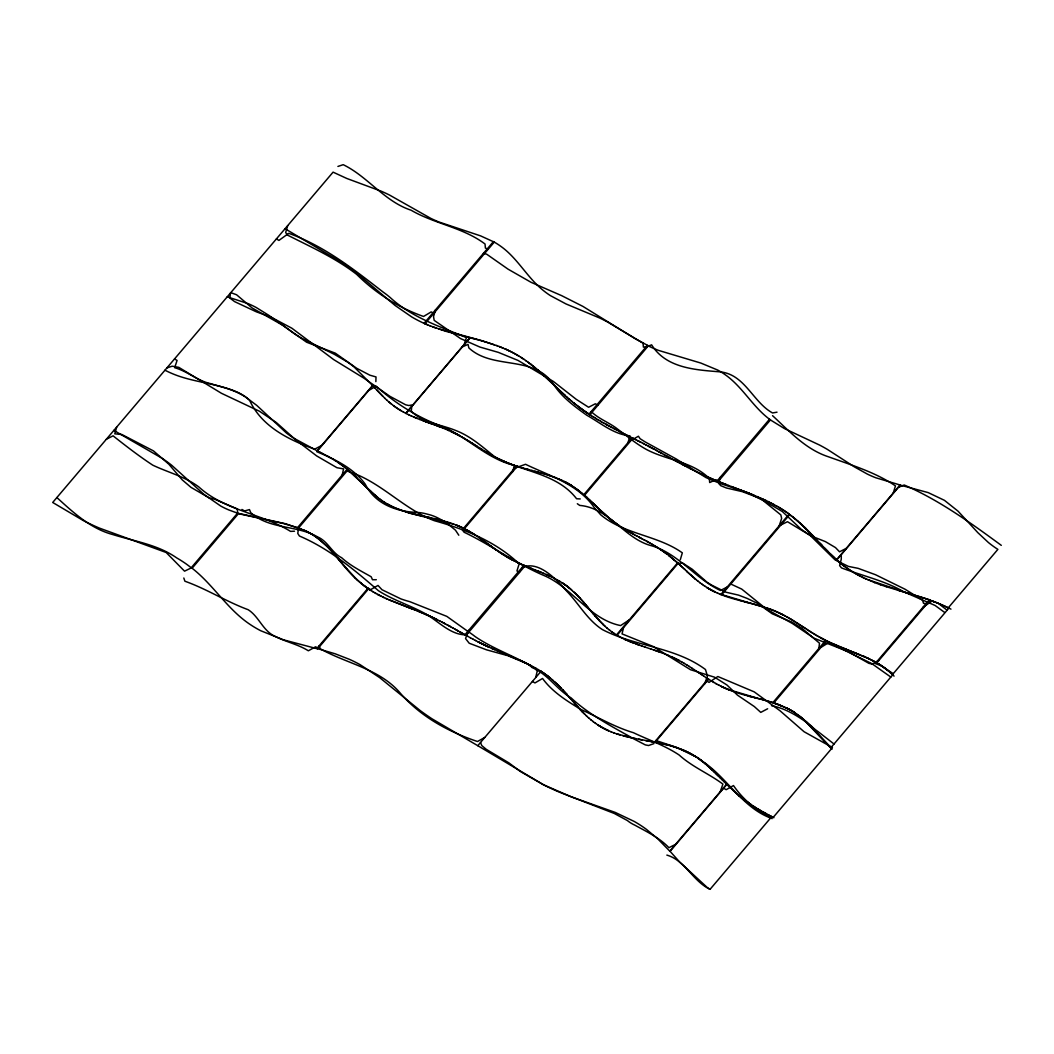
<?xml version="1.0" encoding="UTF-8"?>
<svg xmlns="http://www.w3.org/2000/svg" width="1054" height="1054" viewBox="0 0 1054 1054"><rect width="100%" height="100%" fill="white"/><g stroke="black" fill="none" stroke-linecap="round" stroke-linejoin="round"><path stroke-width="1.5" d="M375.856 381.614L376.014 376.937L369.888 375.198L356.726 368.307L335.33 353.182L306.609 342.221L268.665 315.238L256.214 307.505A102.712 85.558 -8.7 0 0 248.098 303.618L227.242 296.833M230.378 293.144L229.943 298.124L234.594 301.615L256.346 311.826L270.891 317.096L291.866 328.216L333.696 359.598L363.683 378.017L389.967 396.344L405.619 404.789L408.794 405.526L413.234 404.762M411.745 406.212L411.284 411.244C422.707 422.786 441.033 424.485 455.776 430.506C470.664 436.211 482.363 446.777 494.484 456.593C521.111 471.942 556.446 472.627 576.591 498.753L580.24 498.937M818.892 648.381L819.498 643.203L801.817 628.184L791.804 622.044L772.213 613.784L757.997 603.652L747.207 598.435L738.591 595.141L725.877 592.19L712.491 585.563L707.432 582.572L692.162 569.2L682.346 562.836L677.959 563.534M298.532 528.094L297.781 533.456L299.428 536.012C329.401 548.778 354.157 569.661 378.465 590.741C392.813 599.937 409.242 605.009 424.169 613.059C437.897 620.503 450.203 635.285 466.527 634.837M720.066 477.475L718.749 483.509L720.738 485.657L726.364 487.976L742.279 491.638L759.578 498.147L782.397 511.572L801.422 529.49L811.119 535.985L825.374 541.598L835.493 547.593L839.524 551.795L846.217 548.409M342.168 475.064L343.604 468.885L336.977 467.726L316.608 455.895L295.884 439.992L276.411 422.601L259.442 411.231L221.432 393.287L178.798 367.345L172.158 366.199L166.901 367.925M535.735 677.406L537.197 671.2L535.498 668.71C516.21 656.51 494.089 649.541 475.249 636.656A105.953 88.246 -8.7 0 0 468.147 631.583L446.817 616.379L409.848 601.689A114.385 95.268 -8.7 0 1 400.836 598.87L381.983 589.726L378.017 585.444L370.652 589.621L368.096 588.158M623.507 627.683L622.044 633.889L653.177 646.484L690.502 669.712L714.572 677.195L726.957 685.008L737.418 695.1L754.321 706.549L760.764 712.385L767.641 708.762M512.837 471.573L514.312 465.341L508.028 463.035A126.23 105.136 -8.7 0 1 499.688 459.425M116.691 427.081L114.767 433.826L121.816 434.485L153.502 450.928L168.838 464.221L182.197 479.833L191.011 487.37L208.85 497.712L215.042 499.385L237.308 508.99L237.651 513.074M435.486 309.876L433.537 316.635L434.182 320.363L460.558 338.584L479.965 347.082L498.305 352.352L518.054 360.442L553.429 381.495L576.288 399.361L588.593 407.266L595.352 403.774L597.908 405.25M628.039 442.614L629.976 435.855C613.626 434.38 600.516 422.891 586.683 415.171C574.865 406.686 562.902 397.977 554.523 385.856C535.089 354.025 493.285 370.639 468.846 347.899L468.042 344.381L461.981 347.043M287.689 225.622L285.674 232.473L287.32 235.002C310.996 246.979 335.554 258.032 356.621 274.33C375.606 293.091 398.162 307.584 423.537 316.463L431.231 311.892L433.787 313.354M680.304 559.727L682.333 552.849C657.604 535.182 623.942 534.378 600.622 514.708A178.837 148.957 -8.7 0 0 594.719 508.239C578.646 484.339 550.135 476.144 525.524 464.287L514.615 468.2M893.278 492.956L895.465 485.907C875.479 472.245 851.382 465.077 828.8 456.909C805.783 449.491 789.696 431.508 772.542 415.658M464.129 344.816L466.461 337.583C439.887 326.503 411.837 317.531 390.178 297.518A112.883 94.017 -8.7 0 0 383.3 292.195C353.894 269.416 324.395 246.017 288.743 233.329L278.941 240.404L276.385 238.942M779.262 525.696L781.646 518.41L780.83 514.892L762.793 500.294L746.759 492.297L720.027 483.47L705.996 477.594L676.181 458.964L645.061 441.863L640.121 438.727L638.421 436.237L631.069 440.414M720.251 791.699L722.899 784.097C708.947 773.676 692.228 766.89 679.145 755.007C664.929 745.494 648.671 739.974 633.428 732.701C615.049 727.194 598.408 717.405 580.899 709.461C566.973 701.055 552.085 691.714 542.56 678.46L534.958 682.939L532.402 681.477M704.665 683.888L707.471 676.115L705.469 669.514C674.968 646.813 635.233 646.603 602.44 629.607C587.249 619.844 578.989 603.81 566.67 591.096C556.644 579.674 538.423 559.819 521.928 567.632M468.701 630.345L465.539 638.553L469.188 643.217L486.434 649.791L508.002 655.733L528.014 664.099M304.277 530.281L285.621 523.759L237.572 513.166L191.248 567.737L186.611 564.246A127.85 106.494 -8.7 0 0 176.756 557.935C157.626 544.549 134.583 541.361 112.91 534.589C90.697 528.726 73.451 512.639 56.876 497.554M164.964 370.204A100.275 83.529 -8.7 0 0 173.159 373.986C193.844 382.549 216.953 383.024 237.321 392.496A80.407 66.982 -8.7 0 1 245.134 396.712L256.781 405.408L286.517 433.089A124.267 103.516 -8.7 0 0 293.658 438.121L317.122 450.809L372.602 385.435M285.054 228.718L343.143 263.329A283.71 236.307 -8.7 0 1 357.293 273.553L394.947 305.357L411.719 316.938A134.135 111.724 -8.7 0 0 424.96 323.749L494.26 242.104L480.545 235.859L439.044 222.038A147.402 122.778 -8.7 0 1 430.757 218.349L389.637 195.109A166.44 138.627 -8.7 0 0 381.456 191.301L346.74 178.442L333.077 172.145L52.7 502.468L83.082 520.439A233.342 194.344 -8.7 0 0 99.405 528.094L166.163 552.494L184.542 571.163L190.985 568.053M317.373 450.954L372.866 385.58M297.715 527.435L347.122 469.228L364.947 485.696M363.854 585.431L368.544 588.857L317.623 648.856L283.46 639.818L260.746 630.74A111.447 92.831 -8.7 0 1 250.602 624.772C227.624 609.713 213.593 585.01 192.105 568.238L238.428 513.667L283.328 523.482L298.572 527.935L348.044 469.768M405.935 413.379L470.097 337.781L445.289 331.167L432.588 326.714M523.878 565.339L464.946 634.771L467.857 636.392M583.797 494.734L632.136 437.792M584.588 495.182L632.927 438.24M550.438 678.144A115.953 96.573 -8.7 0 0 541.005 671.345L477.778 745.692L432.087 718.868A301.404 251.05 -8.7 0 1 420.151 710.528L379.638 677.617L360.165 664.705A141.223 117.626 -8.7 0 0 349.493 659.369L335.198 653.809L316.925 648.447L367.846 588.448L370.283 590.069M616.485 634.916L677.524 563.007M617.077 635.259L678.117 563.35M655.18 742.2L708.604 679.25M836.56 559.779L900.05 484.972L875.755 477.752A115.268 96.019 -8.7 0 1 867.429 474.129L854.504 466.948L827.509 449.478A192.724 160.524 -8.7 0 0 819.762 445.157L784.413 428.556L769.433 419.321L717.155 480.914L720.211 482.192M876.137 662.479L929.18 599.989L934.964 602.124M876.796 662.9L930.221 599.963L886.295 586.696M948.284 607.802L997.874 549.384L995.437 547.777A115.15 95.914 -8.7 0 1 988.454 542.56L977.835 532.665L958.046 511.177L944.437 500.334L928.179 492.6L900.314 485.117L836.81 559.924L843.516 565.471M731.094 788.379L726.931 784.321L670.067 851.316L679.83 862.212L707.563 887.784L710.08 889.299L771.739 816.652L767.958 814.597M773.214 817.364L831.487 748.709L805.401 721.186M923.04 607.223L932.131 600.991L937.968 603.072L947.098 610.226M629.225 619.91L620.608 625.575C589.621 619.357 572.902 588.316 544.878 575.906C516.526 564.022 491.678 545.313 464.076 532.217L462.298 529.833M821 647.327L828.826 642.584L871.816 663.625L890.828 677.063M368.716 390.467L376.159 386.172C395.922 404.064 418.925 418.016 443.971 427.252C468.384 438.082 488.055 459.399 514.312 465.341M484.774 737.431L477.515 741.515C448.503 731.871 420.783 716.746 400.48 693.374C379.927 668.803 346.937 663.849 320.39 648.842L319.046 645.957M321.615 445.499L314.711 449.162C289.007 439.979 261.695 426.672 249.64 400.375C238.994 389.954 224.238 388.004 210.602 383.643C197.625 380.876 187.348 371.219 174.687 367.701L177.072 360.415L174.516 358.953M878.878 660.45L872.001 664.06L868.839 663.322L848.299 651.675L814.07 638.223L792.371 623.481L766.495 609.146L741.7 589.081L730.778 584.035M727.234 586.999L720.475 590.477C695.35 578.765 678.974 553.93 651.886 545.84C624.324 538.976 609.555 507.962 579.713 505.406L577.328 503.733M106.362 439.254L113.068 435.829C125.94 446 139.023 456.145 152.804 465.183C168.166 472.469 185.24 476.711 198.916 487.014C224.594 510.505 261.761 513.601 290.561 531.387L294.514 531.203M675.548 844.373L668.921 847.693C659.62 837.851 646.603 831.646 634.824 825.15A36.943 30.764 -8.7 0 1 627.341 820.526L614.311 813.477L559.951 792.384A247.532 206.176 -8.7 0 1 543.574 784.808L520.544 771.607L508.924 762.898L486.237 749.302L481.783 745.586L480.545 742.569M780.948 524.918L787.47 521.717L810.104 535.379L834.992 559.819L848.417 566.406L858.167 568.356L875.571 574.746L905.083 589.252L922.487 600.108L923.554 603.336L927.046 603.692M898.416 487.356L904.213 484.998C939.127 500.083 970.602 522.824 1001.3 545.353M645.97 347.016L651.622 344.842C666.075 368.228 695.337 369.862 719.974 371.838C744.967 374.262 752.806 402.101 772.542 412.957L777.009 412.18M653.981 743.61L648.553 745.521L645.285 744.888L632.123 737.998A117.152 97.574 -8.7 0 0 624.442 733.61C605.786 723.176 586.63 712.359 571.097 697.893C556.775 689.54 547.935 674.152 532.151 667.604A33.596 27.984 -8.7 0 0 525.076 662.492M337.912 166.44L343.209 164.688C367.727 176.492 384.394 201.433 411.06 210.194C434.564 223.896 463.101 227.453 485.038 244.014L485.393 248.059L488.2 249.245M647.999 346.239L643.414 347.161L643.019 343.156L607.671 322.063A182.579 152.079 -8.7 0 0 599.7 318.018L566.011 303.947L550.307 295.568A93.911 78.22 -8.7 0 1 543.258 290.43C527.211 277.584 517.672 258.309 500.821 246.333A81.962 68.273 -8.7 0 0 493.417 241.616L424.116 323.262L430.572 326.108M376.318 579.713L372.497 579.726L371.179 576.788C361.048 570.965 350.415 565.761 341.694 557.764C331.786 552.889 327.965 541.255 317.583 536.894C296.701 524.866 269.402 529.688 250.72 512.613L249.482 509.596L244.541 510.94L241.985 509.464M346.924 471.085C379.348 480.308 402.707 508.608 434.156 520.636C464.933 529.2 495.815 541.506 519.161 563.864L516.947 570.952L519.503 572.427M771.475 705.679C786.047 708.367 799.591 717.063 811.303 725.956A49.367 41.119 -8.7 0 0 817.97 731.542L834.017 744.005M642.018 739.776L648.79 741.067M645.733 740.619L652.321 741.805M648.618 740.975L652.083 741.673M638.737 739.17L642.189 739.882M642.426 740.013L632.216 737.879M651.912 741.568L655.601 742.424M655.351 742.293L658.855 743.083M635.878 738.788L629.014 737.181M666.853 855.097C684.902 860.196 692.9 881.328 710.053 889.312M658.605 742.938L662.07 743.768M424.907 516.486L437.95 519.477M483.378 253.434L486.592 254.133L508.068 269.165L531.111 282.34L561.65 295.647L582.928 306.411L635.325 338.769L648.381 345.791L589.845 414.762A207.967 173.225 -8.7 0 1 577.935 406.383M431.587 518.015L415.316 514.339M632.637 738.116L616.669 733.795M421.943 515.933L412.167 513.562M230.8 292.63L236.597 294.777L252.064 307.913L282.894 325.357L294.633 333.92A167.178 139.247 -8.7 0 0 302.182 338.479L334.355 354.328L347.069 361.759A109.906 91.54 -8.7 0 1 354.078 366.95L374.816 387.753M661.833 743.623L665.258 744.493M434.525 518.594L444.182 521.098M625.852 736.43L629.185 737.286M665.021 744.348L668.394 745.27M754.177 697.55L757.312 698.354M760.54 699.21L744.862 695.087M473.22 338.584L469.926 337.675L405.764 413.273L408.86 414.841M750.619 603.375L744.269 601.702M747.497 602.572L741.146 600.885M622.73 735.626L626.023 736.535M473.035 338.479L476.329 339.401M748.063 695.996L751.173 696.813M759.789 698.776L775.033 703.202L787.891 708.736A79.221 65.994 -8.7 0 1 795.599 713.097M763.663 700.027L729.342 689.83A114.754 95.585 -8.7 0 1 721.015 686.207M750.501 603.31L753.715 604.206M412.43 513.706L406.014 511.849M440.835 520.109L447.239 521.98M741.265 600.951L734.967 599.212M476.144 339.296L479.425 340.231M531.756 470.387L535.34 471.494M528.673 469.557L532.244 470.664M763.544 699.961L766.745 700.87M534.852 471.23L538.423 472.337M668.157 745.138L671.49 746.113M898.403 590.359L919.707 596.683M753.61 604.14L759.868 605.918M525.59 468.701L528.976 469.728M529.148 469.82L522.534 467.831M537.948 472.06L541.492 473.193M479.241 340.139L482.495 341.101M766.64 700.805L772.832 702.662L825.638 640.45L816.481 635.404M409.321 512.876L403.01 510.9M741.805 694.217L744.967 695.153M541.018 472.93L544.549 474.076M900.195 590.53L867.666 579.568M904.503 592.124L935.069 605.457L944.463 612.308M482.324 340.995L485.538 341.983M731.924 598.316L735.086 599.278M523.008 468.108L516.486 465.973L463.628 528.265L467.673 530.439M671.24 745.982L674.52 747.022M544.075 473.813L547.579 474.998M759.75 605.852L762.885 606.841M485.367 341.878L488.569 342.906M738.775 693.295L741.911 694.283M728.92 597.381L732.043 598.382M516.789 466.158L519.978 467.199M446.988 521.822L450.242 522.916M616.84 733.9L620.081 734.981M488.384 342.8L491.559 343.854M919.668 596.669L922.685 597.644M762.78 606.775L765.876 607.802M438.451 328.782L481.652 340.613L497.422 345.91M547.092 474.722L556.38 478.068M547.395 474.906L550.557 475.96M735.797 692.32L738.894 693.361M886.335 586.722L880.367 584.72M644.745 646.958L650.977 649.08M772.714 702.596L775.691 703.571M674.283 746.891L677.485 747.997M922.658 597.631L925.649 598.632M513.825 465.17L517.224 466.395L464.353 528.686A99.577 82.937 -8.7 0 0 456.066 525.011M725.956 596.393L729.025 597.447M641.781 645.97L645.035 647.116M650.7 648.908L653.941 650.068M237.572 513.166L228.876 509.978A91.026 75.822 -8.7 0 1 220.773 506.078L204.028 494.445L171.723 465.288A181.143 150.88 -8.7 0 0 162.342 458.424L121.5 434.854A381.68 317.913 -8.7 0 1 113.911 430.348M491.375 343.762L494.51 344.856M449.979 522.771L453.18 523.93M453.852 524.312L409.993 513.272L394.657 507.751A80.657 67.179 -8.7 0 1 386.699 503.68M653.664 649.896L662.716 653.177M638.829 644.969L642.07 646.128M653.836 650.002L656.892 651.069M765.757 607.736L768.814 608.817M400.072 509.886L403.26 511.058M925.623 598.619L931.499 600.701M732.873 691.292L735.916 692.386M613.744 732.78L617.091 734.032M656.787 651.003L659.817 652.11M635.918 643.928L639.014 645.061M639.119 645.127L624.627 639.291M880.406 584.733L874.57 582.585M428.293 422.562L434.551 424.92M431.639 423.866L425.394 421.508M723.044 595.339L726.061 596.459M436.343 328.255L429.729 325.62M428.728 422.812L419.611 419.347M677.248 747.866L680.397 749.051M422.496 420.441L425.566 421.613M768.709 608.751L771.712 609.884M434.116 424.67L437.436 425.987M553.021 476.711L556.209 477.963M452.93 523.785L456.738 525.393A99.577 82.937 -8.7 0 1 465.038 529.068M718.354 684.863L721.779 686.641A114.754 95.585 -8.7 0 0 730.106 690.278L732.978 691.358M740.277 489.912L731.41 486.513M734.519 487.738L749.486 493.575M931.472 600.688L934.384 601.794M740.053 489.781L743.149 491.006M731.634 486.645L735.125 488.081M437.015 425.737L443.167 428.201M437.186 425.842L440.322 427.081M511.335 464.379L508.212 463.141A126.23 105.136 -8.7 0 1 499.873 459.518M402.786 605.259L408.702 607.526M496.579 345.422L500.294 347.003M728.538 485.42L732.253 487.001M400.322 510.031L394.407 507.606A80.657 67.179 -8.7 0 1 386.449 503.535M399.927 604.153L402.944 605.339M408.544 607.447L411.574 608.632M412.338 609.067L388.597 599.581M742.925 490.874L746.021 492.113M851.566 651.635L839.234 646.629M725.679 484.313L729.381 485.894M610.872 731.674L614.153 733.017M662.426 653.006L665.575 654.284M397.055 603.046L400.072 604.245M411.416 608.54L415.197 610.187M745.797 491.981L752.332 494.695M853.516 652.202L865.742 657.34M777.957 704.243L786.969 708.209A79.221 65.994 -8.7 0 1 794.676 712.57M782.384 706.272L773.636 703.123L826.441 640.911L831.817 643.533M298.572 527.935L301.497 529.082M655.917 740.501L676.655 747.431L698.209 757.866A86.428 71.988 -8.7 0 0 705.152 763.136C728.67 780.013 743.478 808.616 772.174 818.602M722.833 483.193L725.903 484.445M726.509 484.787L719.987 482.06M720.185 594.232L723.149 595.405M416.765 418.227L420.045 419.597M842.054 647.775L860.143 654.982M934.345 601.768L937.81 603.257M630.345 641.82L633.309 643.019M414.275 609.647L426.488 614.811A254.804 212.223 -8.7 0 1 437.423 619.844M748.656 493.088L757.971 497.014M874.609 582.612L864.912 578.343M397.213 603.138L391.39 600.767M535.34 570.056L529.2 567.5M680.159 748.92L683.229 750.198A86.771 72.278 -8.7 0 1 693.888 755.56L696.391 757.101M534.865 569.779L541.018 572.335M529.503 567.684L532.507 568.923M417.12 610.767L420.111 612.005M499.451 346.516L505.907 349.348M500.123 346.898L503.127 348.149M751.713 494.352L755.151 495.854M717.985 481.388L720.817 482.534M555.906 477.791L559.213 479.214M537.711 570.912L540.834 572.243M442.733 427.95L445.987 429.347M413.945 417.068L416.936 418.333M417.186 418.478L411.165 415.869M526.381 566.341L529.675 567.777M665.285 654.126L668.394 655.443M937.19 602.901L940.629 604.416A181.288 150.999 -8.7 0 1 948.877 608.145L892.567 674.481L889.787 672.202M540.531 572.072L543.824 573.508M419.953 611.913L422.931 613.178M505.485 654.218L514.247 657.92M502.666 653.058L505.815 654.415M836.415 645.456L840.157 647.169M511.111 656.563L517.04 659.106M499.873 651.873L502.85 653.151M502.995 653.243L497.08 650.687M715.363 480.334L712.372 479.043A349.862 291.405 -8.7 0 1 698.657 472.811M523.574 565.155L526.684 566.525M524.062 565.431L526.855 566.617M630.463 641.886L624.811 639.396M392.312 601.294L385.83 598.369M513.917 657.736L519.82 660.318M717.392 593.033L720.791 594.575L789.156 514.036A142.698 118.865 -8.7 0 0 779.38 507.633L775.994 505.683M422.773 613.085L425.724 614.363A254.804 212.223 -8.7 0 1 436.646 619.409M611.294 731.911L608.079 730.475A79.313 66.059 -8.7 0 1 597.684 724.809M445.565 429.11L448.78 430.546M757.128 496.539L760.751 498.213M543.35 573.231L546.618 574.707M424.96 323.749L427.74 324.948M771.12 817.377C755.981 810.697 742.701 798.998 733.479 785.559L726.18 789.683L723.624 788.208M833.648 644.257L837.337 645.997M668.104 655.272L671.174 656.655A133.713 111.381 -8.7 0 1 679.132 660.529A133.713 111.381 -8.7 0 0 671.174 656.655M497.409 650.871L491.533 648.25M520.808 563.943L524.984 565.972L466.052 635.404L460.124 632.071M558.739 478.938L561.98 480.426M875.242 663.533L881.025 665.68L893.239 673.69M759.921 497.738L763.518 499.451M491.704 648.355L494.629 649.672M519.49 660.12L522.573 661.543M448.345 430.296L451.534 431.784A156.822 130.617 -8.7 0 1 459.557 435.763M546.13 574.43L552.072 577.223M546.433 574.601L549.358 575.945M863.569 656.089L873.845 661.24M868.483 658.579L829.643 642.281A161.749 134.728 -8.7 0 1 821.633 638.289M834.57 644.784L830.895 643.006A161.749 134.728 -8.7 0 1 822.884 639.001L819.037 636.866M491.862 648.447L488.792 647.011A296.899 247.295 -8.7 0 1 478.015 641.781M505.064 348.861L507.804 350.112A123.621 102.963 -8.7 0 1 518.265 355.712L521.598 357.741M505.736 349.243L508.647 350.6M518.067 562.691L521.282 564.219M522.217 564.746L512.705 560.043A142.857 118.997 -8.7 0 1 504.971 555.721M762.674 498.964L766.245 500.703M408.438 414.604L411.6 416.106M383.089 597.104L386.752 598.896M522.244 661.359L525.3 662.808M717.998 593.389L714.665 591.768A90.183 75.111 -8.7 0 1 706.878 587.5M862.185 577.052L866.19 579.081M904.503 592.19C884.952 580.649 862.515 575.919 841.474 567.882L839.616 565.576L841.276 559.147L841.276 554.667M303.354 529.754L306.991 531.572A77.943 64.926 -8.7 0 1 314.579 535.946L317.056 537.645M561.505 480.15L564.68 481.731A89.379 74.452 -8.7 0 1 572.388 486.092M765.415 500.228L768.946 502.007M867.561 658.052L871.197 659.883M515.366 561.387L518.555 562.968M695.35 471.151L698.828 472.917M782.674 614.693L778.735 612.664A120.736 100.565 -8.7 0 0 770.342 609.093L721.792 594.627L789.63 514.695C810.737 530.346 825.177 553.271 846.929 568.159A121.131 100.894 -8.7 0 0 859.524 575.721L863.476 577.803M780.092 613.454L782.793 614.759M384.025 597.631L377.754 594.43M497.001 458.095L500.123 459.663A126.23 105.136 -8.7 0 0 508.463 463.286M621.952 637.973L624.917 639.462M692.676 469.834L696.141 471.612M317.122 450.809L320.047 452.285M440.098 621.175L436.488 619.317A254.804 212.223 -8.7 0 0 425.566 614.271M527.685 663.915L530.676 665.443M768.102 501.533L771.607 503.351M624.139 433.761L633.111 438.345M690.014 468.49L693.466 470.282M551.598 576.946L554.747 578.567M621.478 432.417L625.114 434.314M632.308 437.884L635.773 439.689M319.797 452.14L322.708 453.628M618.83 431.073L621.662 432.522M634.969 439.228L638.421 441.046M622.453 432.97L616.182 429.716M637.63 440.585L643.717 443.76M638.237 440.941L641.082 442.39M439.162 620.648L445.381 623.915M687.353 467.12L690.805 468.938M781.422 613.968L785.428 616.129M475.367 640.424L478.345 641.978A296.899 247.295 -8.7 0 0 489.122 647.196M377.912 594.522L381.324 596.327M642.927 443.299L646.365 445.131M613.533 428.346L617.143 430.269M322.445 453.483L325.343 454.999M684.718 465.749L688.157 467.581M494.366 456.725L497.435 458.345M645.575 444.669L649 446.514M832.462 747.563L804.07 731.726L780.026 710.765L754.229 691.872L717.84 676.51L709.065 682.373L706.509 680.897M770.579 815.98L773.86 817.733M610.898 426.962L614.495 428.899M441.824 622.005L444.604 623.467M770.777 502.877L774.229 504.734M530.346 665.245L533.298 666.826M648.197 446.053L654.06 449.188M648.816 446.409L654.244 449.294M682.096 464.366L685.508 466.211M638.75 537L645.088 540.412M639.225 537.276L642.466 539.016M472.745 639.027L475.697 640.608M636.129 535.603L639.844 537.619M679.474 462.969L682.887 464.827M611.083 427.068L605.681 424.156M611.873 427.516L605.852 424.248M403.313 411.982L406.185 413.524M715.732 683.466L719.105 685.298M653.454 448.833L656.853 450.69M637.209 536.236L630.911 532.784M325.093 454.854L327.965 456.408M619.33 636.576L622.242 638.144M444.445 623.375L450.598 626.735M554.272 578.29L557.355 579.963M656.062 450.229L659.461 452.1M676.866 461.56L680.278 463.431M643.994 539.78L647.696 541.809M470.124 637.63L473.075 639.225M765.349 813.187L769.104 815.256M674.27 460.15L677.656 462.021M658.671 451.639L664.666 454.933M659.277 451.995L662.07 453.51M462.166 437.186L459.136 435.526A156.822 130.617 -8.7 0 0 451.099 431.534M663.875 454.472L667.261 456.342M669.066 457.317L672.465 459.188M671.661 458.727L675.061 460.611M784.071 615.338L788.036 617.539M631.399 533.06L634.6 534.839M678.947 660.423L681.833 662.004M447.067 624.785L449.821 626.287M666.471 455.895L669.857 457.765M871.671 659.988L878.97 664.152A95.835 79.827 -8.7 0 1 886.203 669.079M872.923 660.7L876.441 662.663M491.77 455.302L494.8 456.975M467.528 636.208L470.453 637.815M375.158 593.007L378.689 594.957M773.399 504.26L776.824 506.157M646.603 541.189L652.848 544.707M647.077 541.466L650.278 543.245M762.753 811.764L766.495 813.859M603.099 422.72L606.656 424.709M466.263 529.635L470.255 531.875M532.968 666.642L535.893 668.262M449.663 626.195L453.18 628.171M327.702 456.25L330.534 457.844M452.258 627.631L458.332 631.056M628.342 531.348L632.005 533.416M465.275 634.956L459.979 631.978M713.15 682.017L716.483 683.914M454.827 629.08L457.555 630.608M457.396 630.529L460.901 632.505M600.53 421.257L604.061 423.273M461.731 436.936L464.722 438.635M760.184 810.302L763.913 812.423M786.666 616.748L790.592 619.001M489.214 453.839L492.205 455.552M718.393 481.23L715.837 479.768L709.685 482.534L709.316 478.503C692.32 461.402 666.945 460.374 646.471 449.491C636.181 443.853 627.17 436.251 617.921 429.36C609.607 422.588 598.672 419.057 591.228 411.521M403.563 412.127L400.757 410.507A93.477 77.851 -8.7 0 1 393.471 405.658M556.881 579.687L559.911 581.439M681.556 661.846L684.389 663.48M318.124 648.263L315.568 646.787L308.374 650.792C297.979 644.284 285.858 641.952 275.028 636.326C262.894 630.898 259.073 616.643 248.177 609.713C226.333 601.65 206.887 589.028 184.898 581.215L183.818 578M625.786 529.872L629.422 531.967M477.857 745.731L543.574 784.808L571.36 796.877L615.22 812.41L634.179 821.422A131.078 109.168 -8.7 0 1 646.445 829.379L657.577 838.668L669.791 851.158L726.654 784.163L724.361 781.963M616.788 635.101L619.62 636.735M597.987 419.769L601.505 421.811M330.284 457.699L333.077 459.333M372.615 591.518L376.08 593.534M535.564 668.065L538.423 669.751M757.655 808.813L761.344 810.974M651.754 544.075L655.377 546.196M464.3 438.398L467.265 440.137M813.951 633.902L817.838 636.181M468.859 531.071L472.785 533.377M710.62 680.528L713.914 682.465M486.684 452.337L489.649 454.09M790.474 618.935L793.122 620.516M789.222 618.224L795.612 622.058M684.112 663.309L686.918 664.982M595.47 418.267L598.962 420.335M623.27 528.344L626.88 530.491M755.138 807.298L758.801 809.485M466.83 439.887L469.768 441.666M811.448 632.36L815.309 634.679M654.297 545.564L657.88 547.724M484.181 450.809L487.119 452.588M332.827 459.175L335.58 460.861M383.946 502.007L387.371 504.075A80.657 67.179 -8.7 0 0 395.329 508.147M711.384 680.963L708.13 678.987L654.705 741.924L670.594 745.6L682.346 749.684A86.771 72.278 -8.7 0 1 693.005 755.046L696.154 756.956M502.481 554.18L506.381 556.525A142.857 118.997 -8.7 0 0 514.115 560.86M592.98 416.712L596.445 418.82M559.437 581.162L562.401 582.981A92.33 76.902 -8.7 0 1 569.489 588.079M469.346 441.415L472.258 443.207M538.093 669.553L540.913 671.293M373.538 592.058L370.125 589.976A105.94 88.233 -8.7 0 1 362.998 584.93L360.745 583.112M686.628 664.824L689.395 666.536M481.704 449.254L484.616 451.059M471.388 532.56L475.275 534.931M624.363 528.976L618.355 525.182A138.917 115.703 -8.7 0 1 611.307 520.044M620.793 526.789L623.757 528.621M808.971 630.806L812.805 633.151M614.008 633.362L616.959 635.193M752.661 805.73L756.298 807.957M471.823 442.957L474.735 444.775M794.242 621.267L798.076 623.625M479.227 447.686L482.126 449.505M593.942 417.279L590.517 415.144A207.967 173.225 -8.7 0 1 578.606 406.765L573.389 402.786M474.3 444.524L477.198 446.356M656.8 547.105L660.344 549.305A145.017 120.788 -8.7 0 1 667.485 554.338M704.415 585.919L707.497 587.855A90.183 75.111 -8.7 0 0 715.271 592.124M476.764 446.106L479.662 447.924M706.14 677.682L708.894 679.422M806.508 629.225L810.328 631.596M689.118 666.378L691.859 668.117M503.878 554.984L497.593 550.965M500.018 552.599L502.956 554.457M796.719 622.835L800.539 625.206M335.33 460.717L338.044 462.456A125.189 104.28 -8.7 0 1 345.106 467.554M521.427 357.649L524.049 359.348M520.755 357.253L526.447 360.995M807.878 630.002L801.62 626.023M802.871 626.748L805.427 628.408M799.169 624.429L802.977 626.814M703.703 676.075L706.43 677.841M473.865 534.114L477.712 536.526M753.821 806.402L750.224 804.136A158.113 131.697 -8.7 0 1 740.83 797.272M591.478 415.698L589.041 414.09L647.327 345.422L650.015 346.74A130.116 108.378 -8.7 0 0 658.355 350.35L700.818 363.05L717.695 370.059A79.274 66.033 -8.7 0 1 725.165 374.684C742.846 387.082 752.938 407.305 770.448 419.914L718.169 481.494L711.766 478.687A349.862 291.405 -8.7 0 1 698.038 472.455M691.569 667.959L694.296 669.725M316.753 451.679C334.685 459.241 353.353 467.897 365.224 484.181C375.184 504.023 396.291 511.743 417.305 512.428A39.881 33.214 -8.7 0 1 427.252 514.154C438.121 516.513 447.159 523.166 455.473 530.202L458.806 535.221M574.825 487.699L571.914 485.815A89.379 74.452 -8.7 0 0 564.206 481.454M381.522 500.386L384.868 502.534M694.006 669.567L696.72 671.358M701.266 674.455L703.98 676.246M695.495 756.588L698.815 758.722M698.855 672.821L701.556 674.613M696.43 671.187L699.145 672.992M595.273 723.176L598.092 725.047A79.313 66.059 -8.7 0 0 608.501 730.712M476.316 535.722L480.123 538.172M611.61 631.702L614.482 633.625M702.017 584.272L705.034 586.274M495.196 549.305L499.003 551.782M479.188 537.645L491.889 546.723M478.714 537.369L483.931 541.031M574.351 487.422L579.516 491.138M496.605 550.122L488.134 544.193M495.683 549.582L490.479 545.919M698.578 758.59L701.173 760.421M697.932 758.208L705.495 763.86M379.15 498.687L382.444 500.927M525.603 360.508L528.805 362.695M699.672 582.546L702.623 584.614M796.442 713.835L801.699 717.734M483.457 540.755L486.276 542.744M485.802 542.467L488.608 544.47M592.928 721.45L595.681 723.413M609.278 629.976L612.084 631.978M316.977 537.606L328.031 547.118M843.49 565.445L848.206 568.896A121.131 100.894 -8.7 0 0 860.775 576.446M528.634 362.602L531.124 364.447M527.962 362.207L537.856 369.954M576.722 489.109L579.331 491.045M700.936 760.277L705.732 764.005M376.858 496.921L380.086 499.227M793.188 517.185L790.658 515.287A143.146 119.221 -8.7 0 0 778.537 507.158M669.777 556.104L666.405 553.706A145.017 120.788 -8.7 0 0 659.264 548.686M697.392 580.767L700.291 582.902M888.482 670.871L885.9 668.895A95.835 79.827 -8.7 0 0 878.667 663.98M530.952 364.341L533.403 366.239M798.787 715.547L803.912 719.619M590.662 719.645L593.336 721.687M574.061 403.168L578.791 406.857A207.967 173.225 -8.7 0 0 590.688 415.25M669.171 555.761L674.257 559.793M668.697 555.484L678.605 563.626M579.028 490.861L581.768 492.956M607.025 628.144L609.752 630.239M306.068 531.045A77.943 64.926 -8.7 0 1 313.723 535.458C333.854 548.554 344.513 571.545 363.92 585.471A105.94 88.233 -8.7 0 0 371.048 590.517M792.964 517.053L795.441 519.003M738.591 795.441L741.476 797.641A158.113 131.697 -8.7 0 0 750.87 804.505M533.232 366.146L535.643 368.083M695.139 578.923L697.998 581.11M391.429 404.038L386.752 400.125M388.926 402.048L393.722 405.803A93.477 77.851 -8.7 0 0 401.007 410.665M377.78 497.448L366.331 487.356M374.618 495.077L377.108 497.066M571.149 400.942L574.232 403.274M571.716 589.924L569.318 587.974A92.33 76.902 -8.7 0 0 562.23 582.875M552.665 680.001L550.03 677.906A115.953 96.573 -8.7 0 0 540.583 671.108M607.302 516.644L612.4 520.676A138.917 115.703 -8.7 0 0 619.449 525.801M795.217 518.884L797.654 520.874M350.257 471.639L344.856 467.409A125.189 104.28 -8.7 0 0 337.781 462.298M581.294 492.679L586.762 497.106M739.236 795.81L711.345 769.288M568.936 399.058L571.993 401.416M588.448 717.774L591.07 719.882M704.849 763.491L712.227 769.789M361.667 583.652L357.24 579.779M695.759 579.278L686.615 571.255M695.258 578.989L690.778 575.115M839.01 561.822L830.196 553.837M607.499 628.421L602.704 624.271M374.868 495.222L364.012 485.169M566.762 397.147L569.792 399.545M673.177 559.173L680.752 565.59M537.685 369.862L540.043 371.864M537.013 369.467L546.459 377.74M607.908 517L596.169 506.513M797.43 520.742L799.841 522.784M734.849 792.015L741.99 797.931A158.113 131.697 -8.7 0 0 751.37 804.795M552.256 679.764L559.055 685.917M349.585 471.243L356.674 477.515M583.508 494.563L590.398 500.716M564.588 395.224L567.605 397.635M707.05 765.375L709.869 767.681M539.859 371.759L544.338 375.764M605.721 515.09L592.005 502.455M586.301 715.824L588.857 718.011M799.617 522.665L801.975 524.747M803.253 719.236L832.133 749.078M732.701 790.065L735.349 792.318M565.431 395.711L560.991 391.68M565.26 395.606L543.495 375.277M690.884 575.181L686.497 571.189M586.143 496.763L597.262 507.145M384.631 398.162L387.002 400.283M709.223 767.312L714.335 771.805M554.43 681.688L556.736 683.756M680.252 565.3L684.995 569.555M680.146 565.234L687.116 571.531M600.358 510.544L611.781 520.32A138.917 115.703 -8.7 0 0 618.83 525.459M605.312 626.524L598.632 620.121M834.623 557.961L824.07 547.606M733.202 790.355L726.417 784.031M801.751 524.615L806.178 528.752M891.947 674.125L894.069 676.115M558.87 389.69L561.163 391.785M371.206 491.757L359.901 481.059M546.275 377.648L548.567 379.743M573.402 591.584L575.813 593.758M353.643 474.985L360.152 481.204M556.775 387.688L559.055 389.796M548.383 379.638L550.662 381.746M355.145 577.763L357.306 579.819M554.681 385.672L556.947 387.793M550.491 381.653L552.757 383.761M586.709 716.061L582.164 711.74M552.586 383.669L554.852 385.777M589.911 500.439L594.575 504.761M803.873 526.605L808.234 530.808M556.565 683.651L561.097 687.985M384.881 398.307L376.528 389.782M714.085 771.66L718.459 775.902M603.178 624.548L590.951 611.241M716.167 773.702L720.501 777.971M355.211 577.803L345.264 567.012M578.04 595.918L569.015 587.803A92.33 76.902 -8.7 0 0 561.927 582.704M575.51 593.586L580.043 598.04M722.319 779.894L724.599 782.108M584.614 714.045L580.148 709.619M720.264 777.826L722.557 780.039M558.646 685.68L563.099 690.106M808.01 530.676L810.276 532.889M828.352 551.914L820.065 543.363M382.8 396.278L374.565 387.608M327.952 547.079L335.897 555.774M810.052 532.757L814.307 537.105M812.081 534.865L816.297 539.226M582.572 711.977L578.185 707.471M577.566 595.642L583.745 602.335M822.291 545.616L816.073 539.108M562.862 689.975L567.026 694.441M562.691 689.869L566.788 694.309M599.107 620.384L595.036 615.918M579.871 597.947L587.697 606.946M578.593 707.708L574.47 703.176M578.356 707.563L574.298 703.071M566.617 694.204L570.873 698.868M572.388 700.857L574.72 703.308M568.554 696.417L570.636 698.736M570.464 698.631L572.796 701.094M347.24 569.279L343.367 564.76M593.138 613.678L595.207 616.023M583.442 602.163L585.642 604.588M335.818 555.735L343.433 564.799M337.715 557.974L341.483 562.507M593.31 613.771L587.21 606.682M585.339 604.403L591.426 611.504M508.476 350.508A123.621 102.963 -8.7 0 1 518.937 356.107M940.049 604.074A181.288 150.999 -8.7 0 1 950.971 609.133M451.283 431.639A156.822 130.617 -8.7 0 1 459.307 435.618M659.738 548.963A145.017 120.788 -8.7 0 1 666.879 553.982M771.607 609.818A120.736 100.565 -8.7 0 1 779.986 613.388M878.048 663.625A95.835 79.827 -8.7 0 1 885.281 668.552L892.87 674.652L830.947 747.615L806.969 722.095L794.018 712.201A79.221 65.994 -8.7 0 0 786.324 707.84M455.815 524.866A99.577 82.937 -8.7 0 1 464.103 528.541M513.179 560.32A142.857 118.997 -8.7 0 1 505.446 555.998M729.987 690.212A114.754 95.585 -8.7 0 1 721.661 686.576M488.964 647.103A296.899 247.295 -8.7 0 1 478.187 641.886M540.768 671.2A115.953 96.573 -8.7 0 1 550.201 678.012M608.263 730.58A79.313 66.059 -8.7 0 1 597.855 724.915M682.992 750.053A86.771 72.278 -8.7 0 1 693.651 755.415M564.509 481.625A89.379 74.452 -8.7 0 1 572.217 485.986M714.783 591.834A90.183 75.111 -8.7 0 1 706.997 587.565"/></g></svg>
